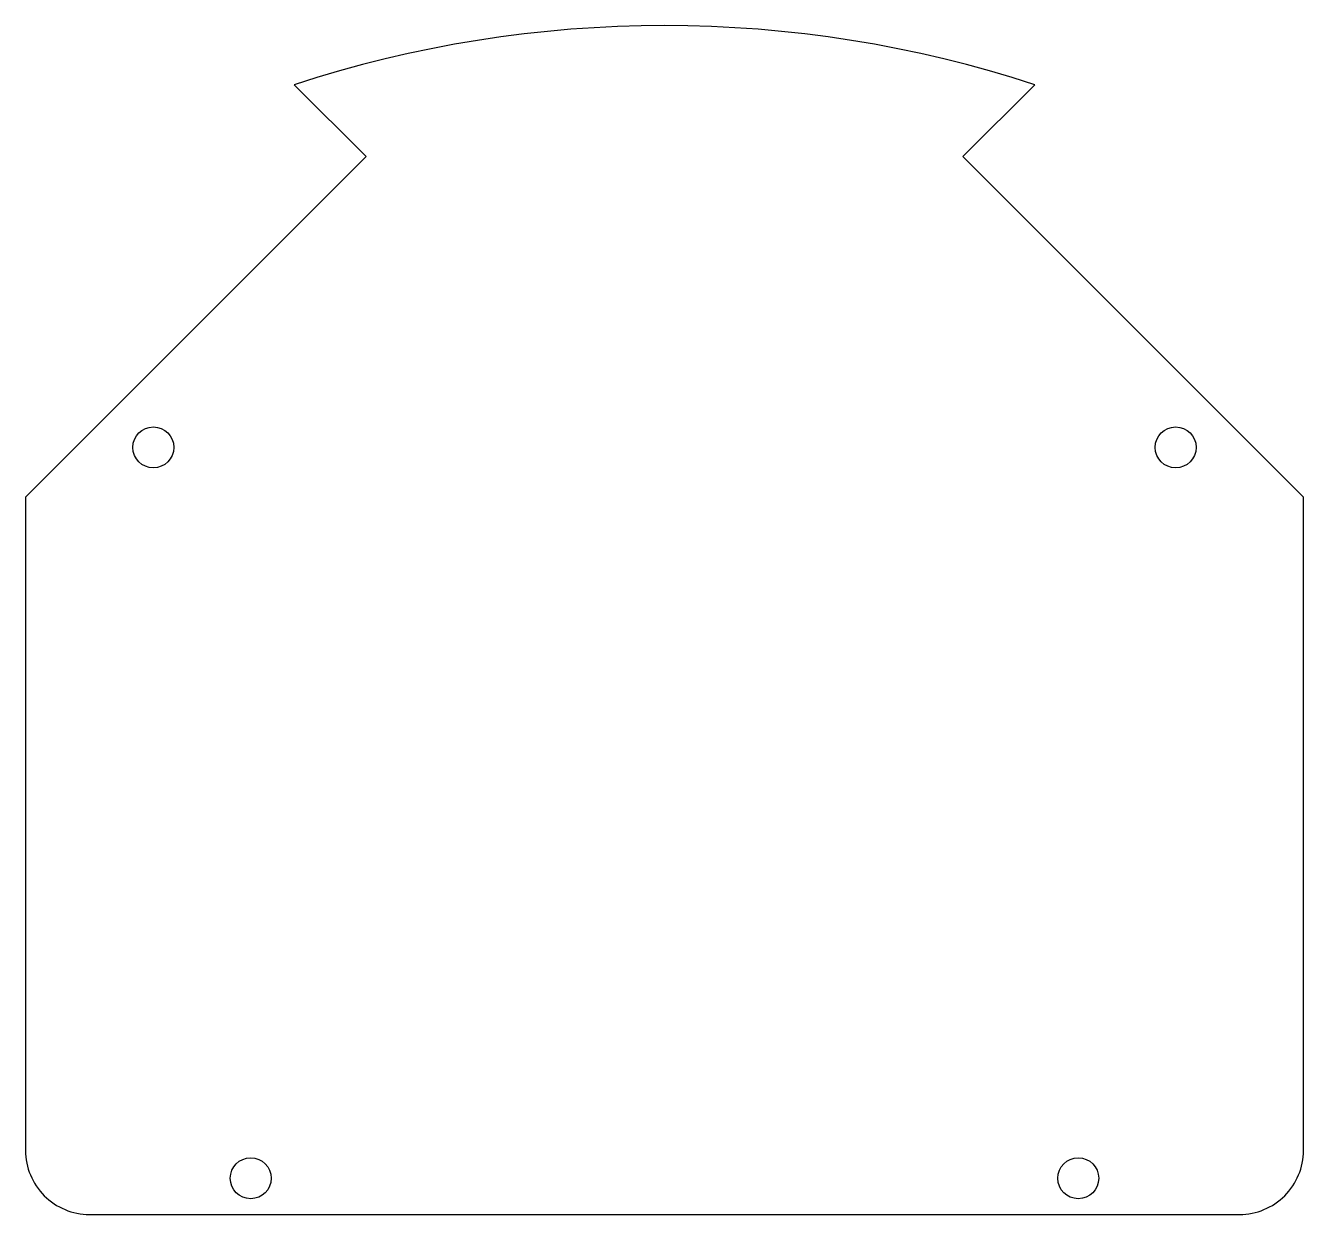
# Model space of a CAD drawing. Header units: millimetres. Extents: x -50 to 50, y 0 to 93.
import ezdxf

# ---------------------------------------------------------------- set-up
doc = ezdxf.new("R2010")
doc.units = ezdxf.units.MM
doc.layers.get('0').update_dxf_attribs({"linetype": 'CONTINUOUS'})

msp = doc.modelspace()

# ---------------------------------------------------------------- linework, layer by layer
msp.add_lwpolyline([(45, 0, 0.414214), (50, 5), (50, 56.1), (50, 56.1), (23.35, 82.75), (28.97, 88.37, 0.159751), (-28.97, 88.37), (-23.35, 82.75), (-50, 56.1), (-50, 56.1), (-50, 5, 0.414214), (-45, 0)], format="xyb", close=True)
for centre in [(-40, 60), (40, 60), (-32.38, 2.83), (32.38, 2.83)]:
    msp.add_circle(centre, 1.6)

doc.saveas('drawing.dxf')
